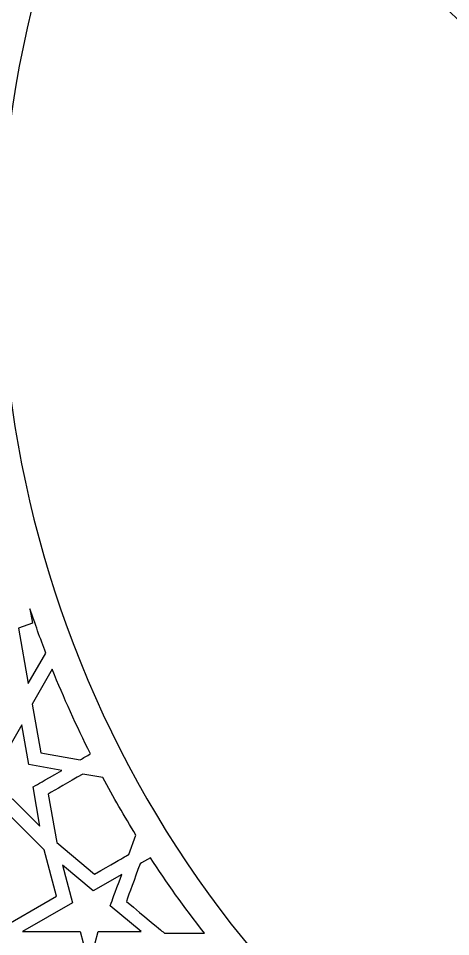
# Model space of a CAD drawing. Header units: millimetres. Extents: x -117 to 92, y -106 to 100.
# Drawn here: x -46.3 to -4.4, y -37.1 to 51.8 of the extents above; entities that cross this region are included whole.
import ezdxf

# ---------------------------------------------------------------- set-up
doc = ezdxf.new("R2010")
doc.units = ezdxf.units.MM
doc.header["$MEASUREMENT"] = 0
doc.layers.add('layer 1', color=7, linetype='Continuous')

msp = doc.modelspace()

# ---------------------------------------------------------------- linework, layer by layer
at = {"layer": 'layer 1', "color": 250}
for points, knots in [([(57.6633, -74.0462), (-35.9847, -77.3063), (-82.6981, 35.9438), (-17.6417, 100.1639), (-17.6417, 100.1639), (-115.9306, 72.747), (-116.9045, -66.9385), (-19.0207, -95.6874), (-19.0207, -95.6874), (15.7699, -105.9025), (54.2608, -97.1744), (81.3982, -70.3781), (81.3982, -70.3781), (73.7401, -72.5155), (65.72, -73.7644), (57.6633, -74.0462)], [0, 0, 0, 0, 0.2, 0.2, 0.2, 0.2, 0.4, 0.4, 0.4, 0.4, 0.6, 0.6, 0.6, 0.6, 1, 1, 1, 1]), ([(57.6633, -74.0462), (-35.9847, -77.3063), (-82.6981, 35.9438), (-17.6417, 100.1639), (-17.6417, 100.1639), (-115.9306, 72.747), (-116.9045, -66.9385), (-19.0207, -95.6874), (-19.0207, -95.6874), (15.7699, -105.9025), (54.2608, -97.1744), (81.3982, -70.3781), (81.3982, -70.3781), (73.7401, -72.5155), (65.72, -73.7644), (57.6633, -74.0462)], [0, 0, 0, 0, 0.2, 0.2, 0.2, 0.2, 0.4, 0.4, 0.4, 0.4, 0.6, 0.6, 0.6, 0.6, 1, 1, 1, 1]), ([(58.3452, 58.1639), (57.4732, 59.9306), (43.8803, 87.473), (43.3324, 88.5832), (43.3324, 88.5832), (41.5071, 84.8847), (28.8474, 59.2335), (28.3196, 58.1639), (28.3196, 58.1639), (27.3699, 58.026), (-4.3018, 53.4236), (-5.25, 53.286), (-5.25, 53.286), (-3.3129, 51.398), (14.992, 33.5545), (19.0412, 29.6079), (19.0412, 29.6079), (18.6683, 27.4341), (13.4849, -2.7859), (13.3068, -3.8262), (13.3068, -3.8262), (16.1177, -2.3484), (40.3363, 10.384), (43.3324, 11.9592), (43.3324, 11.9592), (48.9885, 8.9856), (57.0255, 4.7604), (73.358, -3.8262), (73.358, -3.8262), (73.2459, -3.1729), (67.7446, 28.9017), (67.6236, 29.6079), (67.6236, 29.6079), (68.7433, 30.6991), (90.092, 51.5091), (91.9149, 53.286), (91.9149, 53.286), (90.3993, 53.5062), (58.8769, 58.0866), (58.3452, 58.1639)], [0, 0, 0, 0, 0.0909091, 0.0909091, 0.0909091, 0.0909091, 0.1818182, 0.1818182, 0.1818182, 0.1818182, 0.2727273, 0.2727273, 0.2727273, 0.2727273, 0.3636364, 0.3636364, 0.3636364, 0.3636364, 0.4545455, 0.4545455, 0.4545455, 0.4545455, 0.5454545, 0.5454545, 0.5454545, 0.5454545, 0.6363636, 0.6363636, 0.6363636, 0.6363636, 0.7272727, 0.7272727, 0.7272727, 0.7272727, 0.8181818, 0.8181818, 0.8181818, 0.8181818, 1, 1, 1, 1]), ([(-43.5874, -9.6097), (-43.5874, -9.6097), (-45.2843, -12.5458), (-45.2843, -12.5458), (-45.2843, -12.5458), (-45.2843, -12.5458), (-46.2266, -7.2048), (-46.2266, -7.2048), (-46.2266, -7.2048), (-46.2266, -7.2048), (-44.8941, -6.7201), (-44.8941, -6.7201), (-44.8941, -6.7201), (-44.8941, -6.7201), (-45.1407, -5.3238), (-45.1407, -5.3238), (-45.1407, -5.3238), (-45.1407, -5.3238), (-45.1238, -5.3178), (-45.1238, -5.3178), (-45.1238, -5.3178), (-44.6437, -6.756), (-44.1328, -8.1873), (-43.5874, -9.6097)], [0, 0, 0, 0, 0.1428571, 0.1428571, 0.1428571, 0.1428571, 0.2857143, 0.2857143, 0.2857143, 0.2857143, 0.4285714, 0.4285714, 0.4285714, 0.4285714, 0.5714286, 0.5714286, 0.5714286, 0.5714286, 0.7142857, 0.7142857, 0.7142857, 0.7142857, 1, 1, 1, 1]), ([(-43.5874, -9.6097), (-43.5874, -9.6097), (-45.2843, -12.5458), (-45.2843, -12.5458), (-45.2843, -12.5458), (-45.2843, -12.5458), (-46.2266, -7.2048), (-46.2266, -7.2048), (-46.2266, -7.2048), (-46.2266, -7.2048), (-44.8941, -6.7201), (-44.8941, -6.7201), (-44.8941, -6.7201), (-44.8941, -6.7201), (-45.1407, -5.3238), (-45.1407, -5.3238), (-45.1407, -5.3238), (-45.1407, -5.3238), (-45.1238, -5.3178), (-45.1238, -5.3178), (-45.1238, -5.3178), (-44.6437, -6.756), (-44.1328, -8.1873), (-43.5874, -9.6097)], [0, 0, 0, 0, 0.1428571, 0.1428571, 0.1428571, 0.1428571, 0.2857143, 0.2857143, 0.2857143, 0.2857143, 0.4285714, 0.4285714, 0.4285714, 0.4285714, 0.5714286, 0.5714286, 0.5714286, 0.5714286, 0.7142857, 0.7142857, 0.7142857, 0.7142857, 1, 1, 1, 1]), ([(-39.2645, -19.3618), (-39.6236, -19.5693), (-39.9602, -19.7637), (-40.2618, -19.9379), (-40.2618, -19.9379), (-40.2618, -19.9379), (-44.0877, -19.2638), (-44.0877, -19.2638), (-44.0877, -19.2638), (-44.0877, -19.2638), (-44.9185, -14.5595), (-44.9185, -14.5595), (-44.9185, -14.5595), (-44.9185, -14.5595), (-42.9673, -11.1827), (-42.9673, -11.1827), (-42.9673, -11.1827), (-41.8564, -13.9449), (-40.6241, -16.6747), (-39.2645, -19.3618)], [0, 0, 0, 0, 0.1666667, 0.1666667, 0.1666667, 0.1666667, 0.3333333, 0.3333333, 0.3333333, 0.3333333, 0.5, 0.5, 0.5, 0.5, 0.6666667, 0.6666667, 0.6666667, 0.6666667, 1, 1, 1, 1]), ([(-39.2645, -19.3618), (-39.6236, -19.5693), (-39.9602, -19.7637), (-40.2618, -19.9379), (-40.2618, -19.9379), (-40.2618, -19.9379), (-44.0877, -19.2638), (-44.0877, -19.2638), (-44.0877, -19.2638), (-44.0877, -19.2638), (-44.9185, -14.5595), (-44.9185, -14.5595), (-44.9185, -14.5595), (-44.9185, -14.5595), (-42.9673, -11.1827), (-42.9673, -11.1827), (-42.9673, -11.1827), (-41.8564, -13.9449), (-40.6241, -16.6747), (-39.2645, -19.3618)], [0, 0, 0, 0, 0.1666667, 0.1666667, 0.1666667, 0.1666667, 0.3333333, 0.3333333, 0.3333333, 0.3333333, 0.5, 0.5, 0.5, 0.5, 0.6666667, 0.6666667, 0.6666667, 0.6666667, 1, 1, 1, 1]), ([(-44.8285, -22.5746), (-44.8285, -22.5746), (-44.1589, -26.3758), (-44.1589, -26.3758), (-44.1589, -26.3758), (-44.1589, -26.3758), (-46.8168, -23.7162), (-46.8168, -23.7162), (-46.8168, -23.7162), (-46.8168, -23.7162), (-51.6544, -26.5088), (-51.6544, -26.5088), (-51.6544, -26.5088), (-51.6544, -26.5088), (-48.8618, -21.6715), (-48.8618, -21.6715), (-48.8618, -21.6715), (-48.8618, -21.6715), (-51.2459, -19.2885), (-51.2459, -19.2885), (-51.2459, -19.2885), (-51.2459, -19.2885), (-47.9922, -20.1612), (-47.9922, -20.1612), (-47.9922, -20.1612), (-47.9922, -20.1612), (-45.9108, -16.5551), (-45.9108, -16.5551), (-45.9108, -16.5551), (-45.9108, -16.5551), (-45.2303, -20.4068), (-45.2303, -20.4068), (-45.2303, -20.4068), (-45.2303, -20.4068), (-42.0465, -20.968), (-42.0465, -20.968), (-42.0465, -20.968), (-44.0619, -22.1315), (-44.1667, -22.1922), (-44.8285, -22.5746)], [0, 0, 0, 0, 0.0909091, 0.0909091, 0.0909091, 0.0909091, 0.1818182, 0.1818182, 0.1818182, 0.1818182, 0.2727273, 0.2727273, 0.2727273, 0.2727273, 0.3636364, 0.3636364, 0.3636364, 0.3636364, 0.4545455, 0.4545455, 0.4545455, 0.4545455, 0.5454545, 0.5454545, 0.5454545, 0.5454545, 0.6363636, 0.6363636, 0.6363636, 0.6363636, 0.7272727, 0.7272727, 0.7272727, 0.7272727, 0.8181818, 0.8181818, 0.8181818, 0.8181818, 1, 1, 1, 1]), ([(-44.8285, -22.5746), (-44.8285, -22.5746), (-44.1589, -26.3758), (-44.1589, -26.3758), (-44.1589, -26.3758), (-44.1589, -26.3758), (-46.8168, -23.7162), (-46.8168, -23.7162), (-46.8168, -23.7162), (-46.8168, -23.7162), (-51.6544, -26.5088), (-51.6544, -26.5088), (-51.6544, -26.5088), (-51.6544, -26.5088), (-48.8618, -21.6715), (-48.8618, -21.6715), (-48.8618, -21.6715), (-48.8618, -21.6715), (-51.2459, -19.2885), (-51.2459, -19.2885), (-51.2459, -19.2885), (-51.2459, -19.2885), (-47.9922, -20.1612), (-47.9922, -20.1612), (-47.9922, -20.1612), (-47.9922, -20.1612), (-45.9108, -16.5551), (-45.9108, -16.5551), (-45.9108, -16.5551), (-45.9108, -16.5551), (-45.2303, -20.4068), (-45.2303, -20.4068), (-45.2303, -20.4068), (-45.2303, -20.4068), (-42.0465, -20.968), (-42.0465, -20.968), (-42.0465, -20.968), (-44.0619, -22.1315), (-44.1667, -22.1922), (-44.8285, -22.5746)], [0, 0, 0, 0, 0.0909091, 0.0909091, 0.0909091, 0.0909091, 0.1818182, 0.1818182, 0.1818182, 0.1818182, 0.2727273, 0.2727273, 0.2727273, 0.2727273, 0.3636364, 0.3636364, 0.3636364, 0.3636364, 0.4545455, 0.4545455, 0.4545455, 0.4545455, 0.5454545, 0.5454545, 0.5454545, 0.5454545, 0.6363636, 0.6363636, 0.6363636, 0.6363636, 0.7272727, 0.7272727, 0.7272727, 0.7272727, 0.8181818, 0.8181818, 0.8181818, 0.8181818, 1, 1, 1, 1]), ([(-34.8495, -27.2284), (-34.8495, -27.2284), (-35.5307, -29.1013), (-35.5307, -29.1013), (-35.5307, -29.1013), (-35.7156, -29.2093), (-35.349, -28.9973), (-38.8747, -31.0317), (-38.8747, -31.0317), (-38.8747, -31.0317), (-42.5351, -27.9622), (-42.5351, -27.9622), (-42.5351, -27.9622), (-42.5351, -27.9622), (-43.3638, -23.2576), (-43.3638, -23.2576), (-43.3638, -23.2576), (-42.6335, -22.8356), (-41.4267, -22.1393), (-40.017, -21.3261), (-40.017, -21.3261), (-40.017, -21.3261), (-38.0594, -21.6718), (-38.0594, -21.6718), (-38.0594, -21.6718), (-37.0512, -23.5465), (-35.9816, -25.3996), (-34.8495, -27.2284)], [0, 0, 0, 0, 0.125, 0.125, 0.125, 0.125, 0.25, 0.25, 0.25, 0.25, 0.375, 0.375, 0.375, 0.375, 0.5, 0.5, 0.5, 0.5, 0.625, 0.625, 0.625, 0.625, 0.75, 0.75, 0.75, 0.75, 1, 1, 1, 1]), ([(-34.8495, -27.2284), (-34.8495, -27.2284), (-35.5307, -29.1013), (-35.5307, -29.1013), (-35.5307, -29.1013), (-35.7156, -29.2093), (-35.349, -28.9973), (-38.8747, -31.0317), (-38.8747, -31.0317), (-38.8747, -31.0317), (-42.5351, -27.9622), (-42.5351, -27.9622), (-42.5351, -27.9622), (-42.5351, -27.9622), (-43.3638, -23.2576), (-43.3638, -23.2576), (-43.3638, -23.2576), (-42.6335, -22.8356), (-41.4267, -22.1393), (-40.017, -21.3261), (-40.017, -21.3261), (-40.017, -21.3261), (-38.0594, -21.6718), (-38.0594, -21.6718), (-38.0594, -21.6718), (-37.0512, -23.5465), (-35.9816, -25.3996), (-34.8495, -27.2284)], [0, 0, 0, 0, 0.125, 0.125, 0.125, 0.125, 0.25, 0.25, 0.25, 0.25, 0.375, 0.375, 0.375, 0.375, 0.5, 0.5, 0.5, 0.5, 0.625, 0.625, 0.625, 0.625, 0.75, 0.75, 0.75, 0.75, 1, 1, 1, 1]), ([(-48.4896, -36.5781), (-48.4896, -36.5781), (-57.4672, -36.5781), (-57.4672, -36.5781), (-57.4672, -36.5781), (-57.4672, -36.5781), (-52.978, -28.8022), (-52.978, -28.8022), (-52.978, -28.8022), (-52.978, -28.8022), (-47.0351, -25.3707), (-47.0351, -25.3707), (-47.0351, -25.3707), (-47.0351, -25.3707), (-43.7582, -28.6498), (-43.7582, -28.6498), (-43.7582, -28.6498), (-43.7582, -28.6498), (-43.7554, -28.6671), (-43.7554, -28.6671), (-43.7554, -28.6671), (-43.7554, -28.6671), (-43.7455, -28.6752), (-43.7455, -28.6752), (-43.7455, -28.6752), (-43.7455, -28.6752), (-42.546, -33.147), (-42.546, -33.147), (-42.546, -33.147), (-42.546, -33.147), (-48.4896, -36.5781), (-48.4896, -36.5781)], [0, 0, 0, 0, 0.1111111, 0.1111111, 0.1111111, 0.1111111, 0.2222222, 0.2222222, 0.2222222, 0.2222222, 0.3333333, 0.3333333, 0.3333333, 0.3333333, 0.4444444, 0.4444444, 0.4444444, 0.4444444, 0.5555556, 0.5555556, 0.5555556, 0.5555556, 0.6666667, 0.6666667, 0.6666667, 0.6666667, 0.7777778, 0.7777778, 0.7777778, 0.7777778, 1, 1, 1, 1]), ([(-48.4896, -36.5781), (-48.4896, -36.5781), (-57.4672, -36.5781), (-57.4672, -36.5781), (-57.4672, -36.5781), (-57.4672, -36.5781), (-52.978, -28.8022), (-52.978, -28.8022), (-52.978, -28.8022), (-52.978, -28.8022), (-47.0351, -25.3707), (-47.0351, -25.3707), (-47.0351, -25.3707), (-47.0351, -25.3707), (-43.7582, -28.6498), (-43.7582, -28.6498), (-43.7582, -28.6498), (-43.7582, -28.6498), (-43.7554, -28.6671), (-43.7554, -28.6671), (-43.7554, -28.6671), (-43.7554, -28.6671), (-43.7455, -28.6752), (-43.7455, -28.6752), (-43.7455, -28.6752), (-43.7455, -28.6752), (-42.546, -33.147), (-42.546, -33.147), (-42.546, -33.147), (-42.546, -33.147), (-48.4896, -36.5781), (-48.4896, -36.5781)], [0, 0, 0, 0, 0.1111111, 0.1111111, 0.1111111, 0.1111111, 0.2222222, 0.2222222, 0.2222222, 0.2222222, 0.3333333, 0.3333333, 0.3333333, 0.3333333, 0.4444444, 0.4444444, 0.4444444, 0.4444444, 0.5555556, 0.5555556, 0.5555556, 0.5555556, 0.6666667, 0.6666667, 0.6666667, 0.6666667, 0.7777778, 0.7777778, 0.7777778, 0.7777778, 1, 1, 1, 1]), ([(-41.9767, -30.1586), (-41.9767, -30.1586), (-39.0158, -32.6418), (-39.0158, -32.6418), (-39.0158, -32.6418), (-39.0158, -32.6418), (-36.2359, -31.0377), (-36.2359, -31.0377), (-36.2359, -31.0377), (-37.0029, -33.1428), (-37.096, -33.4013), (-37.339, -34.0748), (-37.339, -34.0748), (-37.339, -34.0748), (-34.3574, -36.577), (-34.3574, -36.577), (-34.3574, -36.577), (-34.3574, -36.577), (-38.5022, -36.577), (-38.5022, -36.577), (-38.5022, -36.577), (-38.5022, -36.577), (-39.3792, -39.8522), (-39.3792, -39.8522), (-39.3792, -39.8522), (-39.3792, -39.8522), (-40.2562, -36.5781), (-40.2562, -36.5781), (-40.2562, -36.5781), (-40.2562, -36.5781), (-45.841, -36.5781), (-45.841, -36.5781), (-45.841, -36.5781), (-45.841, -36.5781), (-41.0041, -33.7859), (-41.0041, -33.7859), (-41.0041, -33.7859), (-41.0041, -33.7859), (-41.9767, -30.1586), (-41.9767, -30.1586)], [0, 0, 0, 0, 0.0909091, 0.0909091, 0.0909091, 0.0909091, 0.1818182, 0.1818182, 0.1818182, 0.1818182, 0.2727273, 0.2727273, 0.2727273, 0.2727273, 0.3636364, 0.3636364, 0.3636364, 0.3636364, 0.4545455, 0.4545455, 0.4545455, 0.4545455, 0.5454545, 0.5454545, 0.5454545, 0.5454545, 0.6363636, 0.6363636, 0.6363636, 0.6363636, 0.7272727, 0.7272727, 0.7272727, 0.7272727, 0.8181818, 0.8181818, 0.8181818, 0.8181818, 1, 1, 1, 1]), ([(-41.9767, -30.1586), (-41.9767, -30.1586), (-39.0158, -32.6418), (-39.0158, -32.6418), (-39.0158, -32.6418), (-39.0158, -32.6418), (-36.2359, -31.0377), (-36.2359, -31.0377), (-36.2359, -31.0377), (-37.0029, -33.1428), (-37.096, -33.4013), (-37.339, -34.0748), (-37.339, -34.0748), (-37.339, -34.0748), (-34.3574, -36.577), (-34.3574, -36.577), (-34.3574, -36.577), (-34.3574, -36.577), (-38.5022, -36.577), (-38.5022, -36.577), (-38.5022, -36.577), (-38.5022, -36.577), (-39.3792, -39.8522), (-39.3792, -39.8522), (-39.3792, -39.8522), (-39.3792, -39.8522), (-40.2562, -36.5781), (-40.2562, -36.5781), (-40.2562, -36.5781), (-40.2562, -36.5781), (-45.841, -36.5781), (-45.841, -36.5781), (-45.841, -36.5781), (-45.841, -36.5781), (-41.0041, -33.7859), (-41.0041, -33.7859), (-41.0041, -33.7859), (-41.0041, -33.7859), (-41.9767, -30.1586), (-41.9767, -30.1586)], [0, 0, 0, 0, 0.0909091, 0.0909091, 0.0909091, 0.0909091, 0.1818182, 0.1818182, 0.1818182, 0.1818182, 0.2727273, 0.2727273, 0.2727273, 0.2727273, 0.3636364, 0.3636364, 0.3636364, 0.3636364, 0.4545455, 0.4545455, 0.4545455, 0.4545455, 0.5454545, 0.5454545, 0.5454545, 0.5454545, 0.6363636, 0.6363636, 0.6363636, 0.6363636, 0.7272727, 0.7272727, 0.7272727, 0.7272727, 0.8181818, 0.8181818, 0.8181818, 0.8181818, 1, 1, 1, 1]), ([(-28.2169, -36.7256), (-28.2169, -36.7256), (-32.0879, -36.7273), (-32.0879, -36.7273), (-32.0879, -36.7273), (-32.0879, -36.7273), (-31.8918, -36.9175), (-35.7791, -33.655), (-35.7791, -33.655), (-35.4905, -32.8591), (-35.0111, -31.544), (-34.4501, -30.0062), (-34.4501, -30.0062), (-34.4501, -30.0062), (-34.3284, -29.9349), (-34.3284, -29.9349), (-34.3284, -29.9349), (-34.3284, -29.9349), (-34.3284, -29.9346), (-34.3284, -29.9346), (-34.3284, -29.9346), (-34.3284, -29.9346), (-33.4468, -29.4259), (-33.4468, -29.4259), (-33.4468, -29.4259), (-31.883, -31.8181), (-30.2454, -34.1369), (-28.2169, -36.7256)], [0, 0, 0, 0, 0.125, 0.125, 0.125, 0.125, 0.25, 0.25, 0.25, 0.25, 0.375, 0.375, 0.375, 0.375, 0.5, 0.5, 0.5, 0.5, 0.625, 0.625, 0.625, 0.625, 0.75, 0.75, 0.75, 0.75, 1, 1, 1, 1]), ([(-28.2169, -36.7256), (-28.2169, -36.7256), (-32.0879, -36.7273), (-32.0879, -36.7273), (-32.0879, -36.7273), (-32.0879, -36.7273), (-31.8918, -36.9175), (-35.7791, -33.655), (-35.7791, -33.655), (-35.4905, -32.8591), (-35.0111, -31.544), (-34.4501, -30.0062), (-34.4501, -30.0062), (-34.4501, -30.0062), (-34.3284, -29.9349), (-34.3284, -29.9349), (-34.3284, -29.9349), (-34.3284, -29.9349), (-34.3284, -29.9346), (-34.3284, -29.9346), (-34.3284, -29.9346), (-34.3284, -29.9346), (-33.4468, -29.4259), (-33.4468, -29.4259), (-33.4468, -29.4259), (-31.883, -31.8181), (-30.2454, -34.1369), (-28.2169, -36.7256)], [0, 0, 0, 0, 0.125, 0.125, 0.125, 0.125, 0.25, 0.25, 0.25, 0.25, 0.375, 0.375, 0.375, 0.375, 0.5, 0.5, 0.5, 0.5, 0.625, 0.625, 0.625, 0.625, 0.75, 0.75, 0.75, 0.75, 1, 1, 1, 1])]:
    msp.add_open_spline(points, degree=3, knots=knots, dxfattribs=at)

doc.saveas('drawing.dxf')
